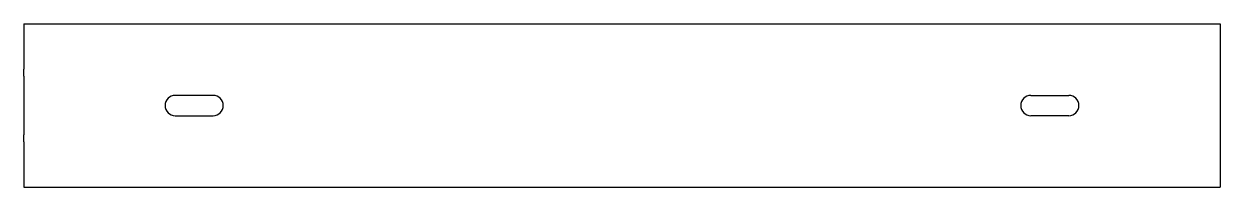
# Model space of a CAD drawing. Header units: millimetres. Extents: x 424 to 835, y 274 to 331.
import ezdxf

# ---------------------------------------------------------------- set-up
doc = ezdxf.new("R2010")
doc.units = ezdxf.units.MM
doc.layers.add('Default', color=7, linetype='Continuous')
doc.layers.add('FECHAMENTO_INFER', color=7, linetype='Continuous')

# ---------------------------------------------------------------- blocks, each defined once
blk = doc.blocks.new('SE')
at = {"layer": 'FECHAMENTO_INFER', "color": 7, "linetype": 'Continuous'}
for p, q in [((424.4, 330.71), (424.4, 315.11)), ((424.4, 330.71), (835.4, 330.71)), ((835.4, 330.71), (835.4, 315.11)), ((424.4, 312.69), (424.4, 315.11)), ((424.4, 312.69), (424.4, 292.49)), ((835.4, 315.11), (835.4, 312.69)), ((835.4, 312.69), (835.4, 292.49)), ((489.4, 306.09), (476.4, 306.09)), ((770.4, 306.09), (783.4, 306.09)), ((476.4, 299.09), (489.4, 299.09)), ((783.4, 299.09), (770.4, 299.09)), ((424.4, 290.08), (424.4, 292.49)), ((835.4, 292.49), (835.4, 290.08)), ((424.4, 290.08), (424.4, 274.48)), ((835.4, 290.08), (835.4, 274.48)), ((424.4, 274.48), (835.4, 274.48))]:
    blk.add_line(p, q, dxfattribs=at)
for centre, start, end in [((476.4, 302.59), 90, 270), ((489.4, 302.59), 270, 90), ((770.4, 302.59), 90, 270), ((783.4, 302.59), 270, 90)]:
    blk.add_arc(centre, 3.5, start, end, dxfattribs=at)

msp = doc.modelspace()

# ---------------------------------------------------------------- block references
at = {"layer": 'Default'}
msp.add_blockref('SE', (0, 0), dxfattribs=at)

doc.saveas('drawing.dxf')
